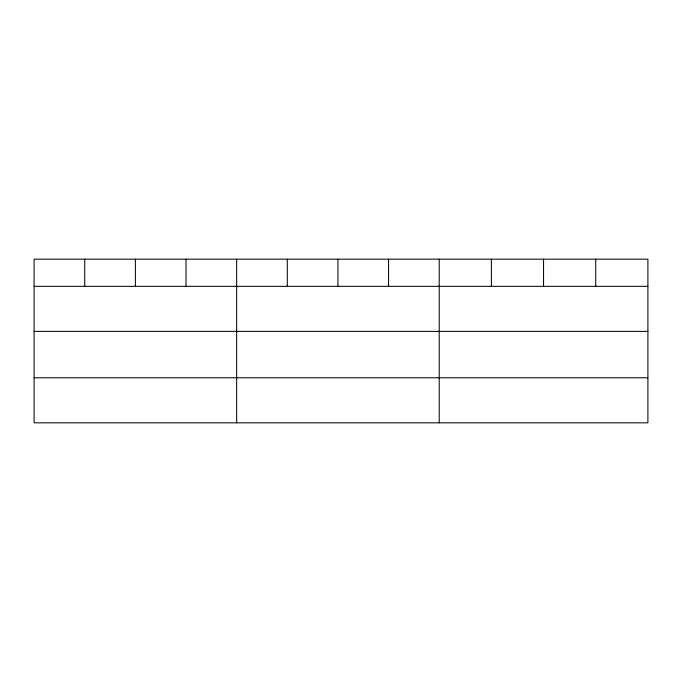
<?xml version="1.0" encoding="UTF-8"?>
<svg xmlns="http://www.w3.org/2000/svg" width="682" height="682" viewBox="0 0 682 682"><rect width="100%" height="100%" fill="white"/><g stroke="black" fill="none" stroke-linecap="round" stroke-linejoin="round"><path stroke-width="1.02" d="M647.9 331.375L647.9 259.169L34.1 259.169L34.1 422.831L647.9 422.831L647.9 331.375L34.1 331.375M34.1 286.329L647.9 286.329M34.1 377.785L647.9 377.785M595.727 259.169L595.727 286.329M543.554 259.169L543.554 286.329M491.381 259.169L491.381 286.329M439.208 259.169L439.208 422.831M388.57 259.169L388.57 286.329M337.931 259.169L337.931 286.329M287.293 259.169L287.293 286.329M236.654 259.169L236.654 422.831M186.016 259.169L186.016 286.329M135.377 259.169L135.377 286.329M84.739 259.169L84.739 286.329"/></g></svg>
